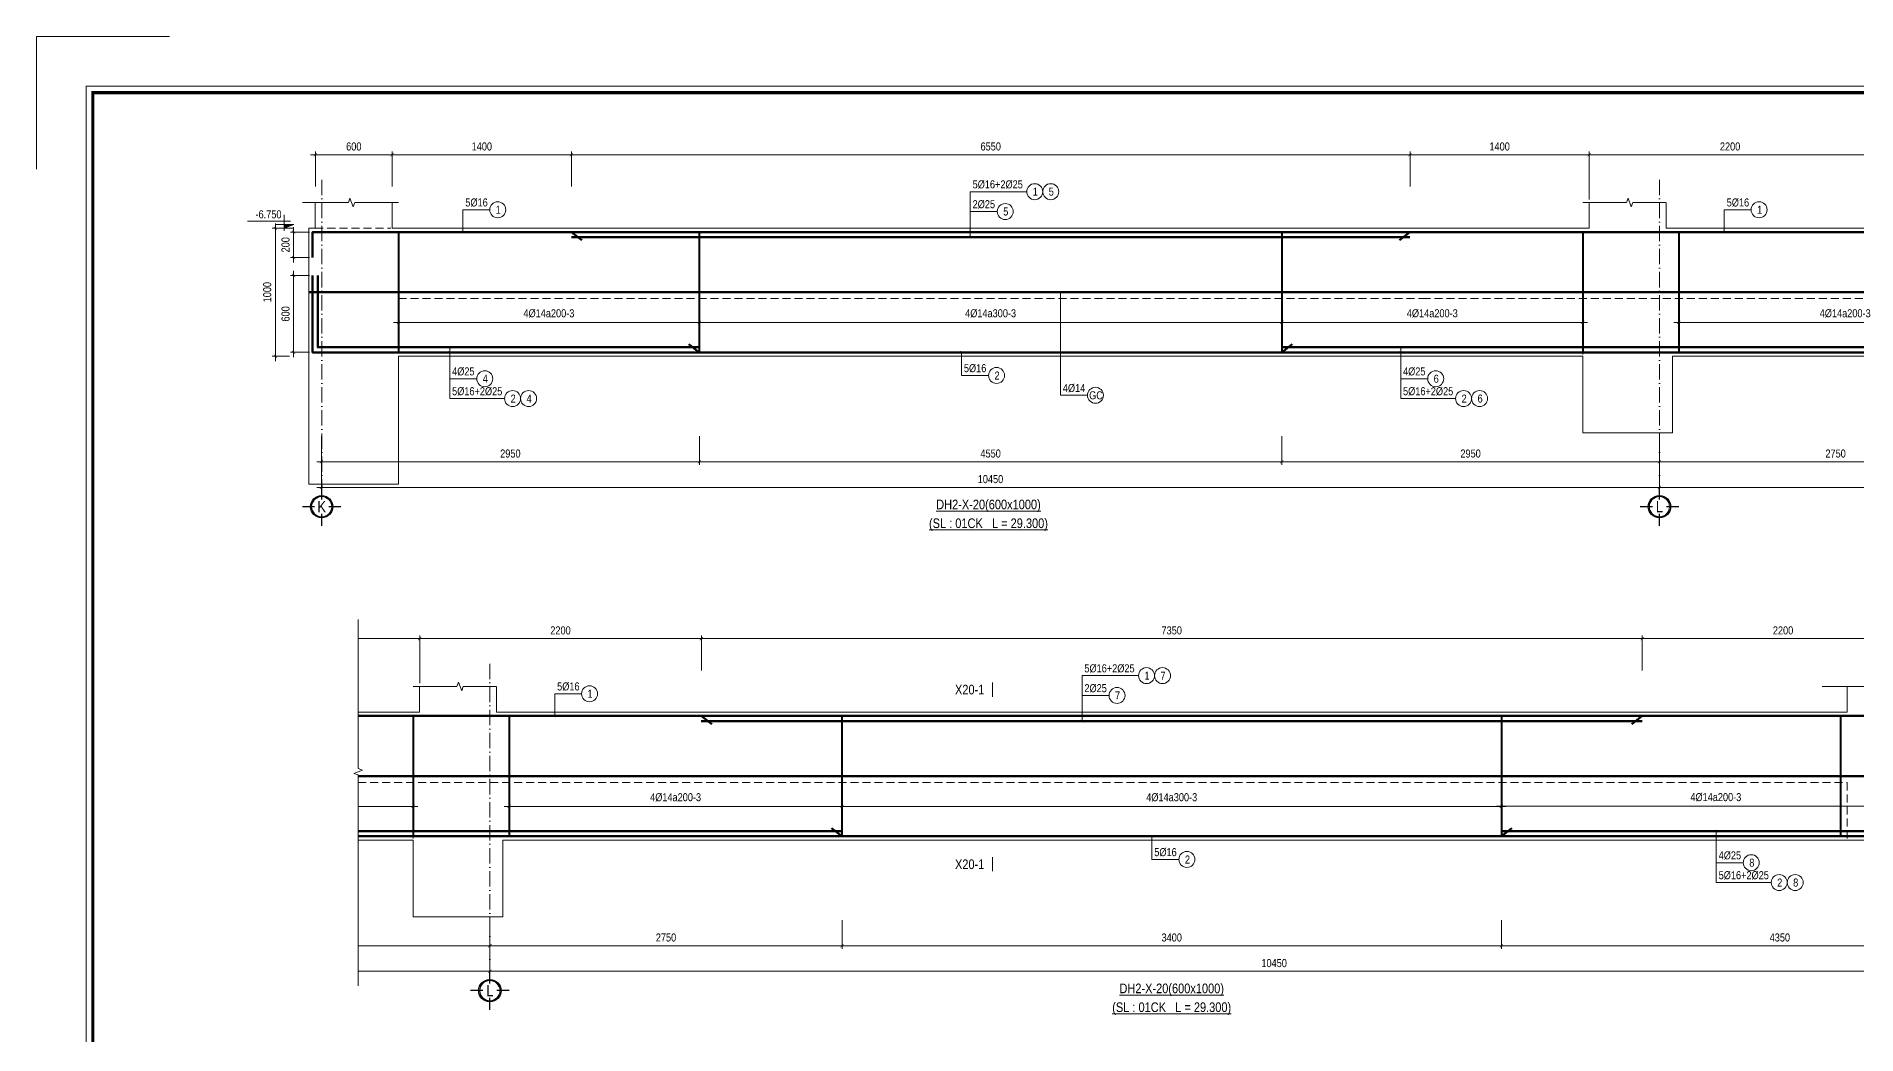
# Model space of a CAD drawing. Header units: millimetres. Extents: x 3014920 to 3563667, y -1638653 to -1356471.
# Drawn here: x 3258429 to 3272646, y -1593726 to -1585927 of the extents above; entities that cross this region are included whole.
import ezdxf
from ezdxf.enums import TextEntityAlignment as Align
from ezdxf.xclip import XClip

# ---------------------------------------------------------------- set-up
doc = ezdxf.new("R2010")
doc.units = ezdxf.units.MM
doc.header["$MEASUREMENT"] = 0
doc.header["$XCLIPFRAME"] = 0
doc.header["$PDMODE"] = 2
for name, pattern in [('6 TANG DIEN HINH 14-15$0$ACAD_ISO10W100', [18, 12, -3, 0, -3]), ('ACAD_ISO04W100', [30, 24, -3, 0, -3]), ('HIDDEN', [0.375, 0.25, -0.125])]:
    doc.linetypes.add(name, pattern=pattern)
doc.layers.get('0').update_dxf_attribs({"lineweight": 9})
doc.layers.get('Defpoints').update_dxf_attribs({"color": 10, "lineweight": 0})
for name, color, linetype, lineweight in [('2', 2, 'Continuous', 20), ('CDAI', 21, 'Continuous', 40), ('CTHEP', 50, 'Continuous', 50), ('DBAO', 90, 'Continuous', 13), ('DGIONG', 130, 'Continuous', 13), ('HATCH', 154, 'Continuous', 9), ('KTH', 154, 'Continuous', 9), ('Net khuat', 8, 'HIDDEN', 13), ('TEXT', 7, 'Continuous', 15), ('TRUC', 251, 'ACAD_ISO04W100', 9)]:
    doc.layers.add(name, color=color, linetype=linetype, lineweight=lineweight)
doc.layers.add('8', color=8, linetype='Continuous')
doc.styles.add('HELVECONDENSE', font='VHELVCN_0.TTF')
doc.styles.add('Star-HelCon', font='VHELVCN_0.TTF')
doc.styles.add('TTP-HelCon', font='VHELVCN_0.TTF')
doc.styles.add('VNI-HELVE-CONDENSE', font='VHELVCN_0.TTF')
doc.dimstyles.new('kc-25', dxfattribs={"dimtxt": 62.5, "dimasz": 20, "dimexe": 20, "dimexo": 50, "dimgap": 25, "dimtad": 3, "dimdec": 0, "dimzin": 0, "dimdsep": 46, "dimtxsty": 'VNI-HELVE-CONDENSE', "dimblk": 'DIM', "dimcen": 2.5, "dimclrd": 256, "dimclre": 154, "dimclrt": 7, "dimaunit": 1, "dimadec": 0, "dimazin": 0, "dimtfac": 1, "dimtdec": 0, "dimtix": 1, "dimtmove": 0, "dimatfit": 3, "dimldrblk": 'DOT', "dimfxl": 1, "dimtolj": 1, "dimtzin": 0, "dimarcsym": 0})
doc.dimstyles.new('TTP-25', dxfattribs={"dimscale": 25, "dimtxt": 2.5, "dimasz": 1, "dimexe": 1, "dimexo": 1, "dimgap": 0.09, "dimtad": 0, "dimdec": 4, "dimrnd": 1, "dimzin": 9, "dimdsep": 46, "dimtxsty": 'TTP-HelCon', "dimblk": 'ARCHTICK', "dimcen": 0.09, "dimdle": 1.5, "dimclrd": 256, "dimclre": 256, "dimclrt": 7, "dimadec": 0, "dimazin": 0, "dimtfac": 1, "dimtdec": 4, "dimtmove": 0, "dimatfit": 3, "dimldrblk": 'ARCHTICK', "dimfxl": 1, "dimtvp": 1, "dimtolj": 1, "dimtzin": 0, "dimarcsym": 0})

# ---------------------------------------------------------------- blocks, each defined once
blk = doc.blocks.new('_ArchTick')
at = {"color": 0, "linetype": 'ByBlock', "const_width": 0.15}
blk.add_lwpolyline([(-0.5, -0.5), (0.5, 0.5)], dxfattribs=at)
blk = doc.blocks.new('*D1889')
at = {"layer": 'Defpoints', "color": 0, "transparency": 16777216}
for p in [(55595, -6094), (67846, -6294), (67846, -6519)]:
    blk.add_point(p, dxfattribs=at)
at = {"layer": 'KTH', "lineweight": -2, "transparency": 16777216}
for p, q in [((55595, -6119), (55595, -6544)), ((67846, -6319), (67846, -6544)), ((55558, -6519), (67884, -6519))]:
    blk.add_line(p, q, dxfattribs=at)
at = {"layer": 'KTH', "lineweight": -2, "transparency": 16777216, "xscale": 25, "yscale": 25, "zscale": 25, "rotation": 180}
blk.add_blockref('_ArchTick', (55595, -6519), dxfattribs=at)
at = {"layer": 'KTH', "lineweight": -2, "transparency": 16777216, "xscale": 25, "yscale": 25, "zscale": 25}
blk.add_blockref('_ArchTick', (67846, -6519), dxfattribs=at)
at = {"layer": 'KTH', "color": 7, "transparency": 16777216, "insert": (61721, -6455), "char_height": 62.5, "attachment_point": 5, "style": 'TTP-HelCon'}
blk.add_mtext('\\A1;10450', dxfattribs=at)
blk = doc.blocks.new('*D2113')
at = {"layer": 'Defpoints', "color": 0, "transparency": 16777216}
for p in [(45697, -3920), (45097, -4194), (45697, -4194)]:
    blk.add_point(p, dxfattribs=at)
at = {"layer": 'KTH', "lineweight": -2, "transparency": 16777216}
for p, q in [((45059, -3920), (45734, -3920)), ((45097, -4169), (45097, -3895)), ((45697, -4169), (45697, -3895))]:
    blk.add_line(p, q, dxfattribs=at)
at = {"layer": 'KTH', "lineweight": -2, "transparency": 16777216, "xscale": 25, "yscale": 25, "zscale": 25, "rotation": 180}
blk.add_blockref('_ArchTick', (45097, -3920), dxfattribs=at)
at = {"layer": 'KTH', "lineweight": -2, "transparency": 16777216, "xscale": 25, "yscale": 25, "zscale": 25}
blk.add_blockref('_ArchTick', (45697, -3920), dxfattribs=at)
at = {"layer": 'KTH', "color": 7, "transparency": 16777216, "insert": (45397, -3856), "char_height": 62.5, "attachment_point": 5, "style": 'TTP-HelCon'}
blk.add_mtext('\\A1;600', dxfattribs=at)
blk = doc.blocks.new('DIM')
h = blk.add_hatch(color=1)
h.paths.add_polyline_path([(0.49, 0.29, 1), (0.29, 0.49), (-0.19, 0), (0.19, 0)])
h.paths.add_polyline_path([(0.19, 0), (-0.19, 0), (-0.49, -0.29, 1), (-0.29, -0.49)])
at = {"color": 9}
for p, q in [((-0.19, 0), (-1.5, 0)), ((0.19, 0), (1.5, 0))]:
    blk.add_line(p, q, dxfattribs=at)
at = {"color": 1}
for p, q in [((-0.49, -0.29), (0.29, 0.49)), ((-0.29, -0.49), (0.49, 0.29)), ((-0.19, 0), (0.19, 0))]:
    blk.add_line(p, q, dxfattribs=at)
blk.add_arc((-0.39, -0.39), 0.138, 135, 315, dxfattribs=at)
blk = doc.blocks.new('*D2115')
at = {"layer": 'Defpoints', "color": 0, "transparency": 16777216}
for p in [(55595, -6094), (67846, -5992), (67846, -6519)]:
    blk.add_point(p, dxfattribs=at)
at = {"layer": 'KTH', "lineweight": -2, "transparency": 16777216}
for p, q in [((67846, -6017), (67846, -6544)), ((55595, -6119), (55595, -6544)), ((55558, -6519), (67884, -6519))]:
    blk.add_line(p, q, dxfattribs=at)
at = {"layer": 'KTH', "lineweight": -2, "transparency": 16777216, "xscale": 25, "yscale": 25, "zscale": 25, "rotation": 180}
blk.add_blockref('_ArchTick', (55595, -6519), dxfattribs=at)
at = {"layer": 'KTH', "lineweight": -2, "transparency": 16777216, "xscale": 25, "yscale": 25, "zscale": 25}
blk.add_blockref('_ArchTick', (67846, -6519), dxfattribs=at)
at = {"layer": 'KTH', "color": 7, "transparency": 16777216, "insert": (61721, -6455), "char_height": 62.5, "attachment_point": 5, "style": 'TTP-HelCon'}
blk.add_mtext('\\A1;10450', dxfattribs=at)
blk = doc.blocks.new('*D2116')
at = {"layer": 'Defpoints', "color": 0, "transparency": 16777216}
for p in [(58346, -5054), (63496, -5054), (63496, -5230)]:
    blk.add_point(p, dxfattribs=at)
at = {"layer": 'KTH', "lineweight": -2, "transparency": 16777216}
for p, q in [((58346, -5079), (58346, -5255)), ((63496, -5079), (63496, -5255)), ((58308, -5230), (63534, -5230))]:
    blk.add_line(p, q, dxfattribs=at)
at = {"layer": 'KTH', "lineweight": -2, "transparency": 16777216, "xscale": 25, "yscale": 25, "zscale": 25, "rotation": 180}
blk.add_blockref('_ArchTick', (58346, -5230), dxfattribs=at)
at = {"layer": 'KTH', "lineweight": -2, "transparency": 16777216, "xscale": 25, "yscale": 25, "zscale": 25}
blk.add_blockref('_ArchTick', (63496, -5230), dxfattribs=at)
at = {"layer": 'KTH', "color": 7, "transparency": 16777216, "insert": (60921, -5160), "char_height": 62.5, "attachment_point": 5, "style": 'TTP-HelCon'}
blk.add_mtext('\\A1;4Þ14a300-3', dxfattribs=at)
blk = doc.blocks.new('*D2119')
at = {"layer": 'Defpoints', "color": 0, "transparency": 16777216}
for p in [(63496, -6094), (67846, -6094), (63496, -6319)]:
    blk.add_point(p, dxfattribs=at)
at = {"layer": 'KTH', "lineweight": -2, "transparency": 16777216}
for p, q in [((63496, -6119), (63496, -6344)), ((67846, -6119), (67846, -6344)), ((67884, -6319), (63459, -6319))]:
    blk.add_line(p, q, dxfattribs=at)
at = {"layer": 'KTH', "lineweight": -2, "transparency": 16777216, "xscale": 25, "yscale": 25, "zscale": 25, "rotation": 180}
blk.add_blockref('_ArchTick', (63496, -6319), dxfattribs=at)
at = {"layer": 'KTH', "lineweight": -2, "transparency": 16777216, "xscale": 25, "yscale": 25, "zscale": 25}
blk.add_blockref('_ArchTick', (67846, -6319), dxfattribs=at)
at = {"layer": 'KTH', "color": 7, "transparency": 16777216, "insert": (65671, -6255), "char_height": 62.5, "attachment_point": 5, "style": 'TTP-HelCon'}
blk.add_mtext('\\A1;4350', dxfattribs=at)
blk = doc.blocks.new('*D2120')
at = {"layer": 'Defpoints', "color": 0, "transparency": 16777216}
for p in [(63496, -5054), (66847, -5053), (63496, -5229)]:
    blk.add_point(p, dxfattribs=at)
at = {"layer": 'KTH', "lineweight": -2, "transparency": 16777216}
for p, q in [((63496, -5079), (63496, -5254)), ((66847, -5078), (66847, -5254)), ((66884, -5229), (63459, -5229))]:
    blk.add_line(p, q, dxfattribs=at)
at = {"layer": 'KTH', "lineweight": -2, "transparency": 16777216, "xscale": 25, "yscale": 25, "zscale": 25, "rotation": 180}
blk.add_blockref('_ArchTick', (63496, -5229), dxfattribs=at)
at = {"layer": 'KTH', "lineweight": -2, "transparency": 16777216, "xscale": 25, "yscale": 25, "zscale": 25}
blk.add_blockref('_ArchTick', (66847, -5229), dxfattribs=at)
at = {"layer": 'KTH', "color": 7, "transparency": 16777216, "insert": (65171, -5159), "char_height": 62.5, "attachment_point": 5, "style": 'TTP-HelCon'}
blk.add_mtext('\\A1;4Þ14a200-3', dxfattribs=at)
blk = doc.blocks.new('*D2127')
at = {"layer": 'Defpoints', "color": 0, "transparency": 16777216}
for p in [(55746, -5044), (58346, -5033), (58346, -5230)]:
    blk.add_point(p, dxfattribs=at)
at = {"layer": 'KTH', "lineweight": -2, "transparency": 16777216}
for p, q in [((55746, -5069), (55746, -5255)), ((58346, -5058), (58346, -5255)), ((55708, -5230), (58383, -5230))]:
    blk.add_line(p, q, dxfattribs=at)
at = {"layer": 'KTH', "lineweight": -2, "transparency": 16777216, "xscale": 25, "yscale": 25, "zscale": 25, "rotation": 180}
blk.add_blockref('_ArchTick', (55746, -5230), dxfattribs=at)
at = {"layer": 'KTH', "lineweight": -2, "transparency": 16777216, "xscale": 25, "yscale": 25, "zscale": 25}
blk.add_blockref('_ArchTick', (58346, -5230), dxfattribs=at)
at = {"layer": 'KTH', "color": 7, "transparency": 16777216, "insert": (57046, -5160), "char_height": 62.5, "attachment_point": 5, "style": 'TTP-HelCon'}
blk.add_mtext('\\A1;4Þ14a200-3', dxfattribs=at)
blk = doc.blocks.new('*D2128')
at = {"layer": 'Defpoints', "color": 0, "transparency": 16777216}
for p in [(66797, -3920), (64596, -4194), (66797, -4194)]:
    blk.add_point(p, dxfattribs=at)
at = {"layer": 'KTH', "lineweight": -2, "transparency": 16777216}
for p, q in [((64559, -3920), (66834, -3920)), ((64596, -4169), (64596, -3895)), ((66797, -4169), (66797, -3895))]:
    blk.add_line(p, q, dxfattribs=at)
at = {"layer": 'KTH', "lineweight": -2, "transparency": 16777216, "xscale": 25, "yscale": 25, "zscale": 25, "rotation": 180}
blk.add_blockref('_ArchTick', (64596, -3920), dxfattribs=at)
at = {"layer": 'KTH', "lineweight": -2, "transparency": 16777216, "xscale": 25, "yscale": 25, "zscale": 25}
blk.add_blockref('_ArchTick', (66797, -3920), dxfattribs=at)
at = {"layer": 'KTH', "color": 7, "transparency": 16777216, "insert": (65696, -3856), "char_height": 62.5, "attachment_point": 5, "style": 'TTP-HelCon'}
blk.add_mtext('\\A1;2200', dxfattribs=at)
blk = doc.blocks.new('*D2129')
at = {"layer": 'Defpoints', "color": 0, "transparency": 16777216}
for p in [(57247, -3920), (57247, -4194), (64596, -4194)]:
    blk.add_point(p, dxfattribs=at)
at = {"layer": 'KTH', "lineweight": -2, "transparency": 16777216}
for p, q in [((64634, -3920), (57209, -3920)), ((57247, -4169), (57247, -3895)), ((64596, -4169), (64596, -3895))]:
    blk.add_line(p, q, dxfattribs=at)
at = {"layer": 'KTH', "lineweight": -2, "transparency": 16777216, "xscale": 25, "yscale": 25, "zscale": 25, "rotation": 180}
blk.add_blockref('_ArchTick', (57247, -3920), dxfattribs=at)
at = {"layer": 'KTH', "lineweight": -2, "transparency": 16777216, "xscale": 25, "yscale": 25, "zscale": 25}
blk.add_blockref('_ArchTick', (64596, -3920), dxfattribs=at)
at = {"layer": 'KTH', "color": 7, "transparency": 16777216, "insert": (60921, -3856), "char_height": 62.5, "attachment_point": 5, "style": 'TTP-HelCon'}
blk.add_mtext('\\A1;7350', dxfattribs=at)
blk = doc.blocks.new('*D2130')
at = {"layer": 'Defpoints', "color": 0, "transparency": 16777216}
for p in [(55047, -3920), (55047, -4194), (57247, -4194)]:
    blk.add_point(p, dxfattribs=at)
at = {"layer": 'KTH', "lineweight": -2, "transparency": 16777216}
for p, q in [((57284, -3920), (55009, -3920)), ((55047, -4169), (55047, -3895)), ((57247, -4169), (57247, -3895))]:
    blk.add_line(p, q, dxfattribs=at)
at = {"layer": 'KTH', "lineweight": -2, "transparency": 16777216, "xscale": 25, "yscale": 25, "zscale": 25, "rotation": 180}
blk.add_blockref('_ArchTick', (55047, -3920), dxfattribs=at)
at = {"layer": 'KTH', "lineweight": -2, "transparency": 16777216, "xscale": 25, "yscale": 25, "zscale": 25}
blk.add_blockref('_ArchTick', (57247, -3920), dxfattribs=at)
at = {"layer": 'KTH', "color": 7, "transparency": 16777216, "insert": (56147, -3856), "char_height": 62.5, "attachment_point": 5, "style": 'TTP-HelCon'}
blk.add_mtext('\\A1;2200', dxfattribs=at)
blk = doc.blocks.new('dau truc')
blk.add_circle((0, 0), 180)
at = {"layer": '8'}
for p, q in [((0, 127), (0, 345)), ((-127, 0), (-345, 0)), ((0, -345), (0, -127)), ((345, 0), (127, 0))]:
    blk.add_line(p, q, dxfattribs=at)
blk.add_circle((0, 0), 200, dxfattribs=at)
at = {"layer": 'TEXT', "style": 'HELVECONDENSE'}
blk.add_attdef('A', text='', height=233, dxfattribs=at).set_placement((0, 0), align=Align.MIDDLE)
blk = doc.blocks.new('*D2134')
at = {"layer": 'Defpoints', "color": 0, "transparency": 16777216}
for p in [(55596, -6094), (58346, -6094), (55596, -6319)]:
    blk.add_point(p, dxfattribs=at)
at = {"layer": 'KTH', "lineweight": -2, "transparency": 16777216}
for p, q in [((55596, -6119), (55596, -6344)), ((58346, -6119), (58346, -6344)), ((58383, -6319), (55558, -6319))]:
    blk.add_line(p, q, dxfattribs=at)
at = {"layer": 'KTH', "lineweight": -2, "transparency": 16777216, "xscale": 25, "yscale": 25, "zscale": 25, "rotation": 180}
blk.add_blockref('_ArchTick', (55596, -6319), dxfattribs=at)
at = {"layer": 'KTH', "lineweight": -2, "transparency": 16777216, "xscale": 25, "yscale": 25, "zscale": 25}
blk.add_blockref('_ArchTick', (58346, -6319), dxfattribs=at)
at = {"layer": 'KTH', "color": 7, "transparency": 16777216, "insert": (56971, -6255), "char_height": 62.5, "attachment_point": 5, "style": 'TTP-HelCon'}
blk.add_mtext('\\A1;2750', dxfattribs=at)
blk = doc.blocks.new('*D2135')
at = {"layer": 'Defpoints', "color": 0, "transparency": 16777216}
for p in [(48096, -6094), (52646, -6094), (52646, -6319)]:
    blk.add_point(p, dxfattribs=at)
at = {"layer": 'KTH', "lineweight": -2, "transparency": 16777216}
for p, q in [((48096, -6119), (48096, -6344)), ((52646, -6119), (52646, -6344)), ((48058, -6319), (52683, -6319))]:
    blk.add_line(p, q, dxfattribs=at)
at = {"layer": 'KTH', "lineweight": -2, "transparency": 16777216, "xscale": 25, "yscale": 25, "zscale": 25, "rotation": 180}
blk.add_blockref('_ArchTick', (48096, -6319), dxfattribs=at)
at = {"layer": 'KTH', "lineweight": -2, "transparency": 16777216, "xscale": 25, "yscale": 25, "zscale": 25}
blk.add_blockref('_ArchTick', (52646, -6319), dxfattribs=at)
at = {"layer": 'KTH', "color": 7, "transparency": 16777216, "insert": (50371, -6255), "char_height": 62.5, "attachment_point": 5, "style": 'TTP-HelCon'}
blk.add_mtext('\\A1;4550', dxfattribs=at)
blk = doc.blocks.new('*D2136')
at = {"layer": 'Defpoints', "color": 0, "transparency": 16777216}
for p in [(45145, -6094), (48096, -6094), (48096, -6319)]:
    blk.add_point(p, dxfattribs=at)
at = {"layer": 'KTH', "lineweight": -2, "transparency": 16777216}
for p, q in [((45145, -6119), (45145, -6344)), ((48096, -6119), (48096, -6344)), ((45108, -6319), (48133, -6319))]:
    blk.add_line(p, q, dxfattribs=at)
at = {"layer": 'KTH', "lineweight": -2, "transparency": 16777216, "xscale": 25, "yscale": 25, "zscale": 25, "rotation": 180}
blk.add_blockref('_ArchTick', (45145, -6319), dxfattribs=at)
at = {"layer": 'KTH', "lineweight": -2, "transparency": 16777216, "xscale": 25, "yscale": 25, "zscale": 25}
blk.add_blockref('_ArchTick', (48096, -6319), dxfattribs=at)
at = {"layer": 'KTH', "color": 7, "transparency": 16777216, "insert": (46620, -6255), "char_height": 62.5, "attachment_point": 5, "style": 'TTP-HelCon'}
blk.add_mtext('\\A1;2950', dxfattribs=at)
blk = doc.blocks.new('*D2137')
at = {"layer": 'Defpoints', "color": 0, "transparency": 16777216}
for p in [(45145, -6094), (55595, -6094), (55595, -6519)]:
    blk.add_point(p, dxfattribs=at)
at = {"layer": 'KTH', "lineweight": -2, "transparency": 16777216}
for p, q in [((45145, -6119), (45145, -6544)), ((55595, -6119), (55595, -6544)), ((45108, -6519), (55633, -6519))]:
    blk.add_line(p, q, dxfattribs=at)
at = {"layer": 'KTH', "lineweight": -2, "transparency": 16777216, "xscale": 25, "yscale": 25, "zscale": 25, "rotation": 180}
blk.add_blockref('_ArchTick', (45145, -6519), dxfattribs=at)
at = {"layer": 'KTH', "lineweight": -2, "transparency": 16777216, "xscale": 25, "yscale": 25, "zscale": 25}
blk.add_blockref('_ArchTick', (55595, -6519), dxfattribs=at)
at = {"layer": 'KTH', "color": 7, "transparency": 16777216, "insert": (50370, -6455), "char_height": 62.5, "attachment_point": 5, "style": 'TTP-HelCon'}
blk.add_mtext('\\A1;10450', dxfattribs=at)
blk = doc.blocks.new('*D2138')
at = {"layer": 'Defpoints', "color": 0, "transparency": 16777216}
for p in [(48096, -5054), (52646, -5054), (52646, -5230)]:
    blk.add_point(p, dxfattribs=at)
at = {"layer": 'KTH', "lineweight": -2, "transparency": 16777216}
for p, q in [((48096, -5079), (48096, -5255)), ((52646, -5079), (52646, -5255)), ((48058, -5230), (52683, -5230))]:
    blk.add_line(p, q, dxfattribs=at)
at = {"layer": 'KTH', "lineweight": -2, "transparency": 16777216, "xscale": 25, "yscale": 25, "zscale": 25, "rotation": 180}
blk.add_blockref('_ArchTick', (48096, -5230), dxfattribs=at)
at = {"layer": 'KTH', "lineweight": -2, "transparency": 16777216, "xscale": 25, "yscale": 25, "zscale": 25}
blk.add_blockref('_ArchTick', (52646, -5230), dxfattribs=at)
at = {"layer": 'KTH', "color": 7, "transparency": 16777216, "insert": (50371, -5160), "char_height": 62.5, "attachment_point": 5, "style": 'TTP-HelCon'}
blk.add_mtext('\\A1;4Þ14a300-3', dxfattribs=at)
blk = doc.blocks.new('*D2139')
at = {"layer": 'Defpoints', "color": 0, "transparency": 16777216}
for p in [(52646, -6094), (55595, -6094), (52646, -6319)]:
    blk.add_point(p, dxfattribs=at)
at = {"layer": 'KTH', "lineweight": -2, "transparency": 16777216}
for p, q in [((52646, -6119), (52646, -6344)), ((55595, -6119), (55595, -6344)), ((55633, -6319), (52608, -6319))]:
    blk.add_line(p, q, dxfattribs=at)
at = {"layer": 'KTH', "lineweight": -2, "transparency": 16777216, "xscale": 25, "yscale": 25, "zscale": 25, "rotation": 180}
blk.add_blockref('_ArchTick', (52646, -6319), dxfattribs=at)
at = {"layer": 'KTH', "lineweight": -2, "transparency": 16777216, "xscale": 25, "yscale": 25, "zscale": 25}
blk.add_blockref('_ArchTick', (55595, -6319), dxfattribs=at)
at = {"layer": 'KTH', "color": 7, "transparency": 16777216, "insert": (54120, -6255), "char_height": 62.5, "attachment_point": 5, "style": 'TTP-HelCon'}
blk.add_mtext('\\A1;2950', dxfattribs=at)
blk = doc.blocks.new('*D2140')
at = {"layer": 'Defpoints', "color": 0, "transparency": 16777216}
for p in [(52646, -5054), (54996, -5044), (52646, -5230)]:
    blk.add_point(p, dxfattribs=at)
at = {"layer": 'KTH', "lineweight": -2, "transparency": 16777216}
for p, q in [((52646, -5079), (52646, -5255)), ((54996, -5069), (54996, -5255)), ((55033, -5230), (52608, -5230))]:
    blk.add_line(p, q, dxfattribs=at)
at = {"layer": 'KTH', "lineweight": -2, "transparency": 16777216, "xscale": 25, "yscale": 25, "zscale": 25, "rotation": 180}
blk.add_blockref('_ArchTick', (52646, -5230), dxfattribs=at)
at = {"layer": 'KTH', "lineweight": -2, "transparency": 16777216, "xscale": 25, "yscale": 25, "zscale": 25}
blk.add_blockref('_ArchTick', (54996, -5230), dxfattribs=at)
at = {"layer": 'KTH', "color": 7, "transparency": 16777216, "insert": (53821, -5160), "char_height": 62.5, "attachment_point": 5, "style": 'TTP-HelCon'}
blk.add_mtext('\\A1;4Þ14a200-3', dxfattribs=at)
blk = doc.blocks.new('*D2141')
at = {"layer": 'Defpoints', "color": 0, "transparency": 16777216}
for p in [(45746, -5044), (48096, -5048), (48096, -5230)]:
    blk.add_point(p, dxfattribs=at)
at = {"layer": 'KTH', "lineweight": -2, "transparency": 16777216}
for p, q in [((45746, -5069), (45746, -5255)), ((48096, -5073), (48096, -5255)), ((45708, -5230), (48133, -5230))]:
    blk.add_line(p, q, dxfattribs=at)
at = {"layer": 'KTH', "lineweight": -2, "transparency": 16777216, "xscale": 25, "yscale": 25, "zscale": 25, "rotation": 180}
blk.add_blockref('_ArchTick', (45746, -5230), dxfattribs=at)
at = {"layer": 'KTH', "lineweight": -2, "transparency": 16777216, "xscale": 25, "yscale": 25, "zscale": 25}
blk.add_blockref('_ArchTick', (48096, -5230), dxfattribs=at)
at = {"layer": 'KTH', "color": 7, "transparency": 16777216, "insert": (46921, -5160), "char_height": 62.5, "attachment_point": 5, "style": 'TTP-HelCon'}
blk.add_mtext('\\A1;4Þ14a200-3', dxfattribs=at)
blk = doc.blocks.new('*D2142')
at = {"layer": 'Defpoints', "color": 0, "transparency": 16777216}
for p in [(55047, -3920), (53647, -4194), (55047, -4294)]:
    blk.add_point(p, dxfattribs=at)
at = {"layer": 'KTH', "lineweight": -2, "transparency": 16777216}
for p, q in [((53609, -3920), (55084, -3920)), ((53647, -4169), (53647, -3895)), ((55047, -4269), (55047, -3895))]:
    blk.add_line(p, q, dxfattribs=at)
at = {"layer": 'KTH', "lineweight": -2, "transparency": 16777216, "xscale": 25, "yscale": 25, "zscale": 25, "rotation": 180}
blk.add_blockref('_ArchTick', (53647, -3920), dxfattribs=at)
at = {"layer": 'KTH', "lineweight": -2, "transparency": 16777216, "xscale": 25, "yscale": 25, "zscale": 25}
blk.add_blockref('_ArchTick', (55047, -3920), dxfattribs=at)
at = {"layer": 'KTH', "color": 7, "transparency": 16777216, "insert": (54347, -3856), "char_height": 62.5, "attachment_point": 5, "style": 'TTP-HelCon'}
blk.add_mtext('\\A1;1400', dxfattribs=at)
blk = doc.blocks.new('*D2143')
at = {"layer": 'Defpoints', "color": 0, "transparency": 16777216}
for p in [(47097, -3920), (47097, -4194), (53647, -4194)]:
    blk.add_point(p, dxfattribs=at)
at = {"layer": 'KTH', "lineweight": -2, "transparency": 16777216}
for p, q in [((53684, -3920), (47059, -3920)), ((47097, -4169), (47097, -3895)), ((53647, -4169), (53647, -3895))]:
    blk.add_line(p, q, dxfattribs=at)
at = {"layer": 'KTH', "lineweight": -2, "transparency": 16777216, "xscale": 25, "yscale": 25, "zscale": 25, "rotation": 180}
blk.add_blockref('_ArchTick', (47097, -3920), dxfattribs=at)
at = {"layer": 'KTH', "lineweight": -2, "transparency": 16777216, "xscale": 25, "yscale": 25, "zscale": 25}
blk.add_blockref('_ArchTick', (53647, -3920), dxfattribs=at)
at = {"layer": 'KTH', "color": 7, "transparency": 16777216, "insert": (50372, -3856), "char_height": 62.5, "attachment_point": 5, "style": 'TTP-HelCon'}
blk.add_mtext('\\A1;6550', dxfattribs=at)
blk = doc.blocks.new('*D2144')
at = {"layer": 'Defpoints', "color": 0, "transparency": 16777216}
for p in [(45697, -3920), (45697, -4194), (47097, -4194)]:
    blk.add_point(p, dxfattribs=at)
at = {"layer": 'KTH', "lineweight": -2, "transparency": 16777216}
for p, q in [((47134, -3920), (45659, -3920)), ((45697, -4169), (45697, -3895)), ((47097, -4169), (47097, -3895))]:
    blk.add_line(p, q, dxfattribs=at)
at = {"layer": 'KTH', "lineweight": -2, "transparency": 16777216, "xscale": 25, "yscale": 25, "zscale": 25, "rotation": 180}
blk.add_blockref('_ArchTick', (45697, -3920), dxfattribs=at)
at = {"layer": 'KTH', "lineweight": -2, "transparency": 16777216, "xscale": 25, "yscale": 25, "zscale": 25}
blk.add_blockref('_ArchTick', (47097, -3920), dxfattribs=at)
at = {"layer": 'KTH', "color": 7, "transparency": 16777216, "insert": (46397, -3856), "char_height": 62.5, "attachment_point": 5, "style": 'TTP-HelCon'}
blk.add_mtext('\\A1;1400', dxfattribs=at)
blk = doc.blocks.new('*D2145')
at = {"layer": 'Defpoints', "color": 0, "transparency": 16777216}
for p in [(58346, -6094), (63496, -6094), (63496, -6319)]:
    blk.add_point(p, dxfattribs=at)
at = {"layer": 'KTH', "lineweight": -2, "transparency": 16777216}
for p, q in [((58346, -6119), (58346, -6344)), ((63496, -6119), (63496, -6344)), ((58308, -6319), (63534, -6319))]:
    blk.add_line(p, q, dxfattribs=at)
at = {"layer": 'KTH', "lineweight": -2, "transparency": 16777216, "xscale": 25, "yscale": 25, "zscale": 25, "rotation": 180}
blk.add_blockref('_ArchTick', (58346, -6319), dxfattribs=at)
at = {"layer": 'KTH', "lineweight": -2, "transparency": 16777216, "xscale": 25, "yscale": 25, "zscale": 25}
blk.add_blockref('_ArchTick', (63496, -6319), dxfattribs=at)
at = {"layer": 'KTH', "color": 7, "transparency": 16777216, "insert": (60921, -6255), "char_height": 62.5, "attachment_point": 5, "style": 'TTP-HelCon'}
blk.add_mtext('\\A1;3400', dxfattribs=at)
blk = doc.blocks.new('*D2146')
at = {"layer": 'Defpoints', "color": 0, "transparency": 16777216}
for p in [(44921, -4494), (44785, -5494), (44921, -5494)]:
    blk.add_point(p, dxfattribs=at)
at = {"layer": 'KTH', "lineweight": -2, "transparency": 16777216}
for p, q in [((44896, -4494), (44760, -4494)), ((44785, -4457), (44785, -5532)), ((44896, -5494), (44760, -5494))]:
    blk.add_line(p, q, dxfattribs=at)
at = {"layer": 'KTH', "lineweight": -2, "transparency": 16777216, "xscale": 25, "yscale": 25, "zscale": 25}
for p, rotation in [((44785, -4494), 90), ((44785, -5494), 270)]:
    blk.add_blockref('_ArchTick', p, dxfattribs=dict(at, rotation=rotation))
at = {"layer": 'KTH', "color": 7, "transparency": 16777216, "insert": (44721, -4994), "char_height": 62.5, "attachment_point": 5, "rotation": 90, "style": 'TTP-HelCon'}
blk.add_mtext('\\A1;1000', dxfattribs=at)
blk = doc.blocks.new('CODE')
at = {"layer": 'DBAO'}
for p, q in [((-63, 0), (-138, 30)), ((-138, 30), (0, 30)), ((-138, 0), (0, 0)), ((-113, 55), (224, 55)), ((-63, -20), (-63, 105))]:
    blk.add_line(p, q, dxfattribs=at)
at = {"layer": 'HATCH', "color": 1}
blk.add_solid([(-63, 0), (-138, 30), (-63, 30)], dxfattribs=at)
blk = doc.blocks.new('*D2147')
at = {"layer": 'Defpoints', "color": 0, "transparency": 16777216}
for p in [(45076, -4524), (44927, -4724), (45076, -4724)]:
    blk.add_point(p, dxfattribs=at)
at = {"layer": 'KTH', "lineweight": -2, "transparency": 16777216}
for p, q in [((45051, -4524), (44902, -4524)), ((44927, -4487), (44927, -4762)), ((45051, -4724), (44902, -4724))]:
    blk.add_line(p, q, dxfattribs=at)
at = {"layer": 'KTH', "lineweight": -2, "transparency": 16777216, "xscale": 25, "yscale": 25, "zscale": 25}
for p, rotation in [((44927, -4524), 90), ((44927, -4724), 270)]:
    blk.add_blockref('_ArchTick', p, dxfattribs=dict(at, rotation=rotation))
at = {"layer": 'KTH', "color": 7, "transparency": 16777216, "insert": (44864, -4624), "char_height": 62.5, "attachment_point": 5, "rotation": 90, "style": 'TTP-HelCon'}
blk.add_mtext('\\A1;200', dxfattribs=at)
blk = doc.blocks.new('*D2148')
at = {"layer": 'Defpoints', "color": 0, "transparency": 16777216}
for p in [(45076, -4864), (44927, -5464), (45076, -5464)]:
    blk.add_point(p, dxfattribs=at)
at = {"layer": 'KTH', "lineweight": -2, "transparency": 16777216}
for p, q in [((44927, -4827), (44927, -5502)), ((45051, -4864), (44902, -4864)), ((45051, -5464), (44902, -5464))]:
    blk.add_line(p, q, dxfattribs=at)
at = {"layer": 'KTH', "lineweight": -2, "transparency": 16777216, "xscale": 25, "yscale": 25, "zscale": 25}
for p, rotation in [((44927, -4864), 90), ((44927, -5464), 270)]:
    blk.add_blockref('_ArchTick', p, dxfattribs=dict(at, rotation=rotation))
at = {"layer": 'KTH', "color": 7, "transparency": 16777216, "insert": (44864, -5164), "char_height": 62.5, "attachment_point": 5, "rotation": 90, "style": 'TTP-HelCon'}
blk.add_mtext('\\A1;600', dxfattribs=at)
blk = doc.blocks.new('MC')
at = {"layer": 'CTHEP', "const_width": 10, "elevation": 0}
blk.add_lwpolyline([(36, 150), (36, 0)], dxfattribs=at)
at = {"layer": 'TEXT', "style": 'TTP-HelCon'}
blk.add_attdef('A', text='', height=100, dxfattribs=at).set_placement((-50, 26), align=Align.RIGHT)
blk = doc.blocks.new('CHG_XX_Khung ten')
blk.add_lwpolyline([(15, 579), (826, 579), (826, 15), (15, 15)], close=True)
at = {"color": 4, "linetype": 'Continuous', "const_width": 1}
blk.add_lwpolyline([(17, 577), (824, 577), (824, 17), (17, 17)], close=True, dxfattribs=at)
at = {"layer": 'Defpoints', "color": 1, "ltscale": 2}
blk.add_lwpolyline([(40.06, 594), (0, 594), (0, 554)], dxfattribs=at)
blk = doc.blocks.new('2X-19')
at = {"layer": 'CTHEP'}
blk.add_line((74284.57713, -5009.16585), (53745.54971, -5009.16585), dxfattribs=at)
for points in [[(55076.56114, -4524.16585), (74311.57278, -4524.16585)], [(45716.55231, -5464.16584), (74311.55328, -5464.16584), (74311.55328, -4864.16584)]]:
    blk.add_lwpolyline(points, dxfattribs=at)
at = {"layer": 'DBAO', "linetype": 'Continuous'}
blk.add_line((74346.55328, -5494.16585), (55696.55231, -5494.16585), dxfattribs=at)
at = {"layer": 'Net khuat', "ltscale": 250}
blk.add_line((55696.55231, -5044.13575), (66196.55231, -5044.1494), dxfattribs=at)
at = {"layer": 'KTH'}
dim = blk.add_linear_dim(base=(67846.21679, -6519.12159), p1=(55595.21679, -6094.16585), p2=(67846.21679, -6294.16585), angle=180, text='10450', dimstyle='TTP-25', override={"dimtmove": 1}, dxfattribs=at)
dim.commit()
dim.dimension.update_dxf_attribs({"geometry": '*D1889', "text_midpoint": (61720.71679, -6455.28825)})
blk = doc.blocks.new('2X-20')
at = {"layer": 'CDAI'}
for points in [[(45746.55036, -4524.16585), (45746.55036, -5464.16585)], [(48095.55177, -4524.16585), (48095.55177, -5464.16585)], [(52645.56061, -4524.16585), (52645.56061, -5464.16585)], [(54995.88685, -4523.42051), (54995.88685, -5463.42051)], [(55745.55136, -4524.16585), (55745.55136, -5464.16585)], [(58345.55135, -4524.16585), (58345.55135, -5464.16585)], [(63496.21518, -4524.16585), (63496.21518, -5464.16585)], [(66145.88685, -4523.42051), (66145.88685, -5463.42051)]]:
    blk.add_lwpolyline(points, dxfattribs=at)
at = {"layer": 'CTHEP'}
for p, q in [((47177.97766, -4588.69135), (47096.55177, -4524.16585)), ((53565.13633, -4588.69135), (53646.56222, -4524.16585)), ((57327.97724, -4588.69135), (57246.55135, -4524.16585)), ((64514.7909, -4588.69135), (64596.21679, -4524.16585)), ((45416.36537, -4994.16585), (45046.27251, -4994.16585)), ((53745.54971, -4994.16585), (45178.87638, -4994.16585)), ((74284.57713, -4994.16584), (53745.54971, -4994.16585)), ((48014.12587, -5399.64035), (48095.55177, -5464.16585)), ((52726.9865, -5399.64035), (52645.56061, -5464.16585)), ((58264.12546, -5399.64035), (58345.55135, -5464.16585)), ((63577.64107, -5399.64035), (63496.21518, -5464.16585))]:
    blk.add_line(p, q, dxfattribs=at)
for points in [[(45075.56057, -4724.16585), (45075.56057, -4524.16585), (55076.56114, -4524.16585)], [(55076.56114, -4524.16585), (74311.57278, -4524.16585)], [(47096.55177, -4564.16585), (53646.56222, -4564.16585)], [(57246.55135, -4564.16585), (64596.21679, -4564.16585)], [(45075.56057, -4864.16585), (45075.56057, -5464.16585), (55076.56114, -5464.16585)], [(48095.55177, -5424.16585), (45115.56057, -5424.16585), (45115.56057, -4864.16585)], [(55076.56114, -5464.16585), (74311.55328, -5464.16584), (74311.55328, -4864.16584)], [(52645.56061, -5424.16585), (55106.56114, -5424.16585)], [(58345.55135, -5424.16585), (55106.56114, -5424.16585)], [(63496.21518, -5424.16585), (68696.21515, -5424.16585)]]:
    blk.add_lwpolyline(points, dxfattribs=at)
at = {"layer": 'DBAO', "linetype": 'Continuous'}
for p, q in [((45096.55231, -4494.16585), (45096.55426, -4294.16585)), ((45096.55231, -4294.16585), (45096.55231, -4494.16585)), ((45696.55036, -4294.16585), (45696.55036, -4494.16585)), ((55046.55231, -4294.16585), (55046.55231, -4494.16585)), ((55646.55036, -4294.16585), (55646.55036, -4494.16585)), ((66196.55231, -4494.16585), (66196.55231, -4294.16585)), ((45046.55175, -4494.16585), (45045.65818, -6494.16585)), ((45046.55175, -4494.16585), (45096.55231, -4494.16585)), ((45696.55036, -4494.16585), (45746.55231, -4494.16585)), ((45696.55036, -4494.16585), (55046.55231, -4494.16585)), ((55646.55036, -4494.16585), (63546.21679, -4494.16585)), ((63546.21679, -4494.16585), (66196.55231, -4494.16585)), ((45746.55231, -5494.16585), (45746.55231, -6494.16585)), ((54996.55067, -5494.16585), (45746.55231, -5494.16585)), ((54996.55067, -5494.16585), (54995.65818, -6094.16585)), ((55696.55231, -5494.16585), (55696.55231, -6094.16585)), ((74346.55328, -5494.16585), (55696.55231, -5494.16585)), ((55696.55231, -6094.16585), (54995.65818, -6094.16585)), ((45746.55231, -6494.16585), (45045.65818, -6494.16585))]:
    blk.add_line(p, q, dxfattribs=at)
at = {"layer": 'DGIONG', "linetype": 'Continuous', "flags": 128}
for points in [[(45746.55036, -4294.16585), (45404.60646, -4294.16585), (45392.10646, -4328.50932), (45367.10646, -4259.82238), (45354.60646, -4294.16585), (44995.55307, -4294.16585)], [(55645.55135, -4294.16585), (55387.48509, -4294.16585), (55374.98509, -4328.50932), (55349.98509, -4259.82238), (55337.48509, -4294.16585), (54996.55364, -4294.16585)], [(66846.55036, -4294.16585), (66596.21679, -4294.16585), (66583.71679, -4328.50932), (66558.71679, -4259.82238), (66546.21679, -4294.16585), (66001.69451, -4294.16585)]]:
    blk.add_lwpolyline(points, dxfattribs=at)
at = {"layer": 'DGIONG'}
for centre in [(50715.75991, -4208.91751), (50840.75991, -4208.91751), (60724.13011, -4208.91751), (60849.13011, -4208.91751), (46521.11185, -4350.23851), (50485.38865, -4363.89852), (56373.5206, -4350.23851), (60493.75885, -4363.89852), (46419.71139, -5670.16718), (50417.35634, -5644.92168), (53847.44212, -5670.16718), (61039.78068, -5644.92168), (65447.97148, -5670.16718), (46637.60089, -5825.14819), (46762.60089, -5825.14819), (51190.21932, -5799.90268), (54065.33162, -5825.14819), (54190.33162, -5825.14819), (65665.86098, -5825.14819), (65790.86098, -5825.14819)]:
    blk.add_circle(centre, 62.5, dxfattribs=at)
at = {"layer": 'Net khuat', "ltscale": 250}
for p, q in [((45096.55231, -4494.16585), (45686.38701, -4494.16585)), ((45046.24459, -5044.16585), (45046.5523, -5044.16585)), ((45046.55067, -5494.16585), (45046.55067, -5044.16585)), ((45745.55013, -5044.13321), (53745.54971, -5044.14879)), ((53745.54971, -5044.13321), (66196.55231, -5044.1494)), ((54995.55164, -5044.13321), (54996.55067, -5494.16585)), ((66196.55231, -5044.15113), (66196.55231, -5494.16585))]:
    blk.add_line(p, q, dxfattribs=at)
at = {"layer": 'TRUC', "linetype": '6 TANG DIEN HINH 14-15$0$ACAD_ISO10W100', "ltscale": 10}
for points in [[(45146.21874, -4115.89493), (45146.21874, -6566.76302)], [(55595.21679, -4115.89493), (55595.21679, -6566.76302)]]:
    blk.add_lwpolyline(points, dxfattribs=at)
at = {"xscale": 0.75, "yscale": 0.75, "zscale": 0.75}
blk.add_blockref('MC', (59495.05352, -4374.81334), dxfattribs=at).add_auto_attribs({'A': 'X20-1'})
ref = blk.add_blockref('MC', (59495.05352, -5625.87763), dxfattribs=dict(xscale=-0.75, yscale=0.75, zscale=0.75, rotation=180))
ref.add_attrib('A', 'X20-1', dxfattribs={"layer": 'TEXT', "height": 75, "style": 'TTP-HelCon'}).set_placement((59457.55352, -5720.00806), align=Align.RIGHT)
at = {"layer": '2', "ltscale": 300}
ref = blk.add_blockref('dau truc', (45146.21874, -6669.98612), dxfattribs=dict(at, xscale=0.4367131292819977, yscale=0.4367131292819977, zscale=0.4367131292819977))
ref.add_attrib('A', 'K', dxfattribs={"layer": 'TEXT', "height": 87.5, "style": 'HELVECONDENSE'}).set_placement((45146.21874, -6669.98612), align=Align.MIDDLE)
ref = blk.add_blockref('dau truc', (55595.21679, -6669.98612), dxfattribs=dict(at, xscale=0.4367131292819977, yscale=0.4367131292819977, zscale=0.4367131292819977))
ref.add_attrib('A', 'L', dxfattribs={"layer": 'TEXT', "height": 87.5, "style": 'HELVECONDENSE'}).set_placement((55595.21679, -6669.98612), align=Align.MIDDLE)
at = {"layer": 'KTH', "linetype": 'Continuous', "xscale": -1}
blk.add_blockref('CODE', (44789.98758, -4494.16585), dxfattribs=at)
at = {"layer": 'TEXT', "color": 1, "style": 'TTP-HelCon'}
for s, p in [('5Þ16+2Þ25', (50230.47027, -4183.06457, 0)), ('2Þ25', (50230.47027, -4338.04557, 0))]:
    blk.add_text(s, height=62.5, dxfattribs=at).set_placement(p)
at = {"layer": 'TEXT', "style": 'TTP-HelCon'}
for s, p in [('5Þ16+2Þ25', (60238.84048, -4183.06457, 0)), ('5Þ16', (46268.12362, -4324.38557, 0)), ('5Þ16', (56120.53236, -4324.38557, 0)), ('2Þ25', (60238.84048, -4338.04557, 0)), ('4Þ25', (46164.79301, -5644.31424, 0)), ('5Þ16', (50162.43796, -5619.06874, 0)), ('4Þ25', (53592.52375, -5644.31424, 0)), ('5Þ16', (60784.8623, -5619.06874, 0)), ('4Þ25', (65193.05311, -5644.31424, 0)), ('5Þ16+2Þ25', (46164.79301, -5799.29524, 0)), ('4Þ14', (50935.30094, -5774.04974, 0)), ('5Þ16+2Þ25', (53592.52375, -5799.29524, 0)), ('5Þ16+2Þ25', (65193.05311, -5799.29524, 0))]:
    blk.add_text(s, height=62.5, dxfattribs=at).set_placement(p)
at = {"layer": 'TEXT', "style": 'Star-HelCon'}
for s, p in [('1', (50719.92658, -4208.91751)), ('5', (50844.92658, -4208.91751)), ('1', (60728.29678, -4208.91751)), ('7', (60853.29678, -4208.91751)), ('1', (46525.27852, -4350.23851)), ('5', (50489.55532, -4363.89852)), ('1', (56377.68726, -4350.23851)), ('7', (60497.92552, -4363.89852)), ('4', (46423.87805, -5670.16718)), ('2', (50421.52301, -5644.92168)), ('6', (53851.60879, -5670.16718)), ('2', (61043.94735, -5644.92168)), ('8', (65452.13815, -5670.16718)), ('2', (46641.76755, -5825.14819)), ('4', (46766.76755, -5825.14819)), ('GC', (51194.38599, -5799.90268)), ('2', (54069.49829, -5825.14819)), ('6', (54194.49829, -5825.14819)), ('2', (65670.02765, -5825.14819)), ('8', (65795.02765, -5825.14819))]:
    blk.add_text(s, height=62.5, dxfattribs=at).set_placement(p, align=Align.MIDDLE)
at = {"layer": 'TEXT', "style": 'TTP-HelCon'}
blk.add_text('-6.750', height=62.5, dxfattribs=at).set_placement((44832.25425, -4417.17086), align=Align.RIGHT)
at = {"layer": 'TEXT', "color": 6, "style": 'TTP-HelCon'}
for s, p in [('%%UDH2-X-20(600x1000)', (50354.32288, -6689.90716)), ('%%UDH2-X-20(600x1000)', (60920.88327, -6689.90716)), ('%%U(SL : 01CK   L = 29.300)', (50354.32288, -6836.80176)), ('%%U(SL : 01CK   L = 29.300)', (60920.88327, -6836.80176))]:
    blk.add_text(s, height=75, dxfattribs=at).set_placement(p, align=Align.CENTER)
at = {"layer": 'KTH'}
for base, p1, p2, picture, middle in [((45696.550362, -3920.16124), (45096.55231, -4194.165848), (45696.550362, -4194.165848), '*D2113', (45396.551336, -3856.327907)), ((45696.55036, -3920.16124), (47096.55177, -4194.16585), (45696.55036, -4194.16585), '*D2144', (46396.55106, -3856.32791)), ((47096.5517670466, -3920.1612400424), (53646.562218627, -4194.1658481101), (47096.5517670466, -4194.1658481271), '*D2143', (50371.5569928368, -3856.3279067091)), ((55046.55364, -3920.16124), (57246.55135, -4194.16585), (55046.55364, -4194.16585), '*D2130', (56146.55249, -3856.32791)), ((57246.55135, -3920.16124), (64596.21679, -4194.16585), (57246.55135, -4194.16585), '*D2129', (60921.38407, -3856.32791)), ((48095.55177, -6319.16585), (45145.22393, -6094.06416), (48095.55177, -6094.16585), '*D2136', (46620.38785, -6255.33251)), ((52645.56061, -6319.16585), (48095.55177, -6094.16585), (52645.56061, -6094.16585), '*D2135', (50370.55619, -6255.33251)), ((55595.55328, -6319.16585), (58345.55135, -6094.16585), (55595.55328, -6094.16585), '*D2134', (56970.55231, -6255.33251))]:
    dim = blk.add_linear_dim(base=base, p1=p1, p2=p2, dimstyle='TTP-25', override={"dimtmove": 1}, dxfattribs=at)
    dim.commit()
    dim.dimension.update_dxf_attribs({"geometry": picture, "text_midpoint": middle})
for base, p1, p2, angle, picture, middle in [((55046.55036, -3920.16124), (53646.56222, -4194.16585), (55046.55036, -4294.16585), 180, '*D2142', (54346.55629, -3856.32791)), ((66796.55036, -3920.16124), (64596.21679, -4194.16585), (66796.55036, -4194.16585), 180, '*D2128', (65696.38358, -3856.32791)), ((44785.12251, -5494.16585), (44921.12251, -4494.16585), (44921.12251, -5494.16585), 90, '*D2146', (44721.28918, -4994.16585)), ((44927.4255, -4724.16585), (45075.56057, -4524.16585), (45075.56057, -4724.16585), 90, '*D2147', (44863.59216, -4624.16585)), ((44927.4255, -5464.16585), (45075.56057, -4864.16585), (45075.56057, -5464.16585), 90, '*D2148', (44863.59216, -5164.16585)), ((55595.2167905751, -6519.1215869), (45145.2187379501, -6094.1658481725), (55595.2167905751, -6094.1658480854), 180, '*D2137', (50370.2177642626, -6455.2882535666)), ((52645.56061, -6319.16585), (55595.21679, -6094.16585), (52645.56061, -6094.16585), 180, '*D2139', (54120.3887, -6255.33251)), ((63496.21518, -6319.16585), (67846.21679, -6094.16585), (63496.21518, -6094.16585), 180, '*D2119', (65671.21599, -6255.33251))]:
    dim = blk.add_linear_dim(base=base, p1=p1, p2=p2, angle=angle, dimstyle='TTP-25', override={"dimtmove": 1}, dxfattribs=at)
    dim.commit()
    dim.dimension.update_dxf_attribs({"geometry": picture, "text_midpoint": middle})
at = {"layer": 'KTH', "color": 1}
for base, p1, p2, text, picture, middle in [((48095.55177, -5229.67674), (45745.55013, -5044.13321), (48095.55177, -5048.19901), '4Þ14a200-3', '*D2141', (46920.55095, -5159.76007)), ((52645.56061, -5229.67674), (48095.55177, -5053.94724), (52645.56061, -5053.94724), '4Þ14a300-3', '*D2138', (50370.55619, -5159.76007)), ((58345.55135, -5229.67674), (55745.55136, -5044.13568), (58345.55135, -5032.54007), '4Þ14a200-3', '*D2127', (57045.55135, -5159.76007)), ((63496.21518, -5229.67674), (58345.55135, -5053.94724), (63496.21518, -5053.94724), '4Þ14a300-3', '*D2116', (60920.88327, -5159.76007))]:
    dim = blk.add_linear_dim(base=base, p1=p1, p2=p2, text=text, dimstyle='TTP-25', override={"dimtmove": 1}, dxfattribs=at)
    dim.commit()
    dim.dimension.update_dxf_attribs({"geometry": picture, "text_midpoint": middle})
for base, p1, p2, picture, middle in [((52645.56061, -5229.67674), (54995.55164, -5044.13321), (52645.56061, -5053.94724), '*D2140', (53820.55613, -5159.76007)), ((63496.21518, -5228.9314), (66846.54872, -5053.2019), (63496.21518, -5053.94724), '*D2120', (65171.38195, -5159.01474))]:
    dim = blk.add_linear_dim(base=base, p1=p1, p2=p2, angle=180, text='4Þ14a200-3', dimstyle='TTP-25', override={"dimtmove": 1}, dxfattribs=at)
    dim.commit()
    dim.dimension.update_dxf_attribs({"geometry": picture, "text_midpoint": middle})
at = {"layer": 'KTH'}
dim = blk.add_linear_dim(base=(67846.21679, -6519.12159), p1=(55595.21679, -6094.16585), p2=(67846.21679, -5991.82511), angle=180, text='10450', dimstyle='TTP-25', override={"dimtmove": 1}, dxfattribs=at)
dim.commit()
dim.dimension.update_dxf_attribs({"geometry": '*D2115', "text_midpoint": (61720.71679, -6455.28825)})
dim = blk.add_linear_dim(base=(63496.21518, -6319.16585), p1=(58345.55135, -6094.16585), p2=(63496.21518, -6094.16585), text='3400', dimstyle='TTP-25', override={"dimtmove": 1}, dxfattribs=at)
dim.commit()
dim.dimension.update_dxf_attribs({"geometry": '*D2145', "text_midpoint": (60920.88327, -6255.33251)})
at = {"layer": 'DGIONG'}
for points in [[(50211.95851, -4524.16585), (50211.95824, -4208.91751), (50653.25991, -4208.91751)], [(60220.32871, -4524.16585), (60220.32845, -4208.91751), (60661.63011, -4208.91751)], [(46249.61185, -4524.16585), (46249.61159, -4350.23851), (46458.61185, -4350.23851)], [(50211.95851, -4564.16585), (50211.95824, -4363.89852), (50422.88865, -4363.89852)], [(56102.0206, -4524.16585), (56102.02033, -4350.23851), (56311.0206, -4350.23851)], [(60220.32871, -4564.16585), (60220.32845, -4363.89852), (60431.25885, -4363.89852)], [(50916.78908, -4994.16585), (50916.78891, -5799.90268), (51127.71932, -5799.90268)], [(46146.28134, -5424.16585), (46146.28098, -5670.16718), (46357.21139, -5670.16718)], [(46146.28129, -5464.16585), (46146.28098, -5825.14819), (46575.10089, -5825.14819)], [(50143.92609, -5464.16585), (50143.92593, -5644.92168), (50354.85634, -5644.92168)], [(53574.01208, -5424.16585), (53574.01172, -5670.16718), (53784.94212, -5670.16718)], [(53574.01203, -5464.16585), (53574.01172, -5825.14819), (54002.83162, -5825.14819)], [(60766.35043, -5464.16585), (60766.35027, -5644.92168), (60977.28068, -5644.92168)], [(65174.54143, -5424.16585), (65174.54107, -5670.16718), (65385.47148, -5670.16718)], [(65174.54139, -5464.16585), (65174.54107, -5825.14819), (65603.36098, -5825.14819)]]:
    blk.add_leader(points, dimstyle='kc-25', override={"dimtad": 0, "dimldrblk": 'ArchTick', "dimfxl": 100, "dimarcsym": 1}, dxfattribs=at)

msp = doc.modelspace()

# ---------------------------------------------------------------- linework, layer by layer
at = {"layer": 'DGIONG', "linetype": 'Continuous', "elevation": 0, "flags": 128}
msp.add_lwpolyline([(3260942.61741, -1593343.87416), (3260942.61763, -1591697.45066), (3260908.27417, -1591684.95066), (3260976.9611, -1591659.95066), (3260942.61763, -1591647.45066), (3260942.61745, -1590482.485)], dxfattribs=at)

# ---------------------------------------------------------------- block references
at = {"layer": 'DBAO'}
ref = msp.add_blockref('2X-20', (3215510.89431, -1582931.33721), dxfattribs=at)
XClip(ref).set_block_clipping_path([(42792.7912316448, -7443.0125727679), (59840.7340338589, -2897.4194532279)])
ref = msp.add_blockref('2X-20', (3206375.5499, -1586712.30188), dxfattribs=at)
XClip(ref).set_block_clipping_path([(54567.0674770786, -6919.4327499529), (69012.2444487917, -3391.722764177)])
ref = msp.add_blockref('2X-19', (3193504.9686, -1586858.30666), dxfattribs=at)
XClip(ref).set_block_clipping_path([(42792.7913770298, -8282.4623383291), (59840.73406226, -3770.183113538)])

# ---------------------------------------------------------------- next in the draw order: block references
at = {"color": 5, "xscale": 25.92478421704392, "yscale": 25.92478421704392, "zscale": 25.92478421704392}
msp.add_blockref('CHG_XX_Khung ten', (3258428.80614, -1601326.46106), dxfattribs=at)

doc.saveas('drawing.dxf')
